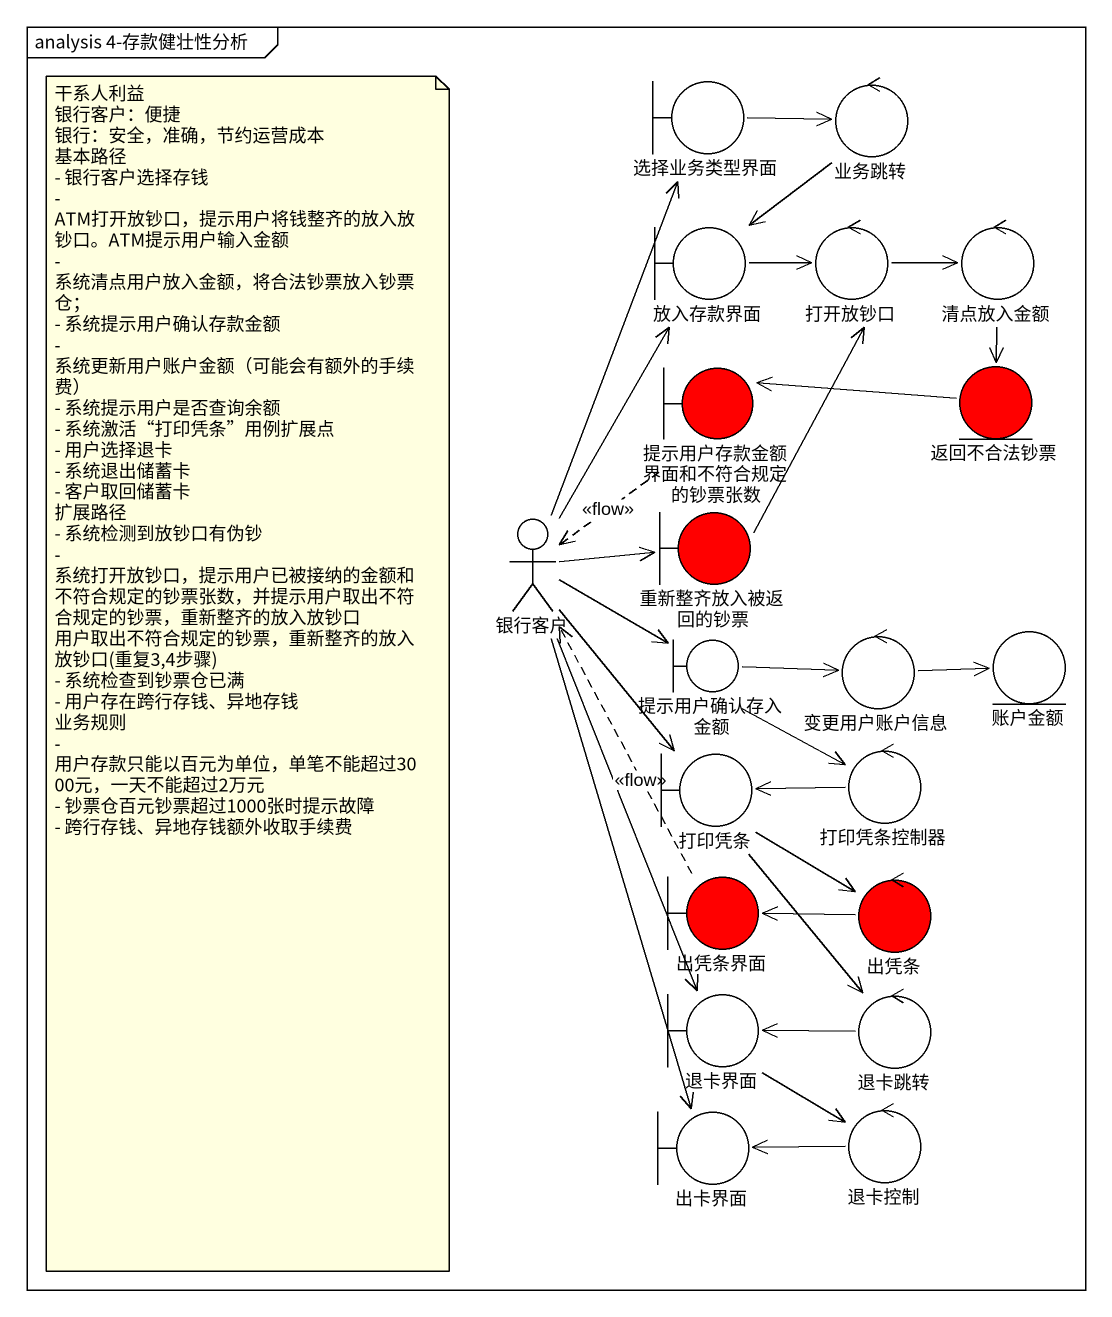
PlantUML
@startuml
mainframe analysis 4-存款健壮性分析
boundary 选择业务类型界面
control 业务跳转
boundary 放入存款界面
control 打开放钞口
control 清点放入金额
boundary 提示用户存款金额界面和不符合规定的钞票张数 #FF0000
entity 返回不合法钞票 #FF0000
actor 银行客户
boundary 重新整齐放入被返回的钞票 #FF0000
boundary 提示用户确认存入金额
control 变更用户账户信息
entity 账户金额
boundary 打印凭条
control 打印凭条控制器
boundary 出凭条界面 #FF0000
control 出凭条 #FF0000
boundary 退卡界面
control 退卡跳转
boundary 出卡界面
control 退卡控制
选择业务类型界面 -right-> 业务跳转
业务跳转 --> 放入存款界面
放入存款界面 -right-> 打开放钞口
打开放钞口 -right-> 清点放入金额
清点放入金额 --> 返回不合法钞票
提示用户存款金额界面和不符合规定的钞票张数 ..> 银行客户 : <<flow>>
返回不合法钞票 -left-> 提示用户存款金额界面和不符合规定的钞票张数
银行客户 -up-> 选择业务类型界面
银行客户 -up-> 放入存款界面
银行客户 -right-> 重新整齐放入被返回的钞票
银行客户 -right-> 提示用户确认存入金额
银行客户 --> 打印凭条
银行客户 --> 退卡界面
银行客户 --> 出卡界面
重新整齐放入被返回的钞票 -up-> 打开放钞口
提示用户确认存入金额 -right-> 变更用户账户信息
提示用户确认存入金额 --> 打印凭条控制器
变更用户账户信息 -right-> 账户金额
打印凭条 --> 出凭条
打印凭条 --> 退卡跳转
打印凭条控制器 -left-> 打印凭条
出凭条界面 .up.> 银行客户 : <<flow>>
出凭条 -left-> 出凭条界面
退卡界面 --> 退卡控制
退卡跳转 -left-> 退卡界面
退卡控制 -left-> 出卡界面
note as N1
  干系人利益
  银行客户：便捷
  银行：安全，准确，节约运营成本
  基本路径
  - 银行客户选择存钱
  - ATM打开放钞口，提示用户将钱整齐的放入放钞口。ATM提示用户输入金额
  - 系统清点用户放入金额，将合法钞票放入钞票仓；
  - 系统提示用户确认存款金额
  - 系统更新用户账户金额（可能会有额外的手续费）
  - 系统提示用户是否查询余额
  - 系统激活“打印凭条”用例扩展点
  - 用户选择退卡
  - 系统退出储蓄卡
  - 客户取回储蓄卡
  扩展路径
  - 系统检测到放钞口有伪钞
  - 系统打开放钞口，提示用户已被接纳的金额和不符合规定的钞票张数，并提示用户取出不符合规定的钞票，重新整齐的放入放钞口 用户取出不符合规定的钞票，重新整齐的放入放钞口(重复3,4步骤)
  - 系统检查到钞票仓已满
  - 用户存在跨行存钱、异地存钱
  业务规则
  - 用户存款只能以百元为单位，单笔不能超过3000元，一天不能超过2万元
  - 钞票仓百元钞票超过1000张时提示故障
  - 跨行存钱、异地存钱额外收取手续费
end note
@enduml
